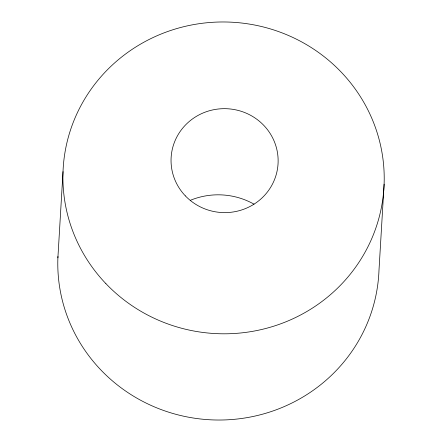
<?xml version="1.0" encoding="UTF-8"?>
<svg xmlns="http://www.w3.org/2000/svg" width="442" height="442" viewBox="0 0 442 442"><rect width="100%" height="100%" fill="white"/><g stroke="black" fill="none" stroke-linecap="round" stroke-linejoin="round"><path stroke-width="0.66" d="M57.891 257.846L63.018 171.618M384.109 184.154L378.982 270.382A160.667 155.899 3.4 0 1 211.851 419.872A160.667 155.899 3.4 0 1 57.952 256.476M190.64 200.187A71.411 69.289 3.4 0 1 254.023 204.16M185.358 195.883A53.554 51.968 3.4 0 0 275.769 176.104A53.554 51.968 3.4 0 0 212.63 109.942A53.554 51.968 3.4 0 0 185.358 195.883M105.876 283.615A160.667 155.899 3.4 0 0 377.114 224.265A160.667 155.899 3.4 0 0 187.695 25.785A160.667 155.899 3.4 0 0 105.876 283.615"/></g></svg>
